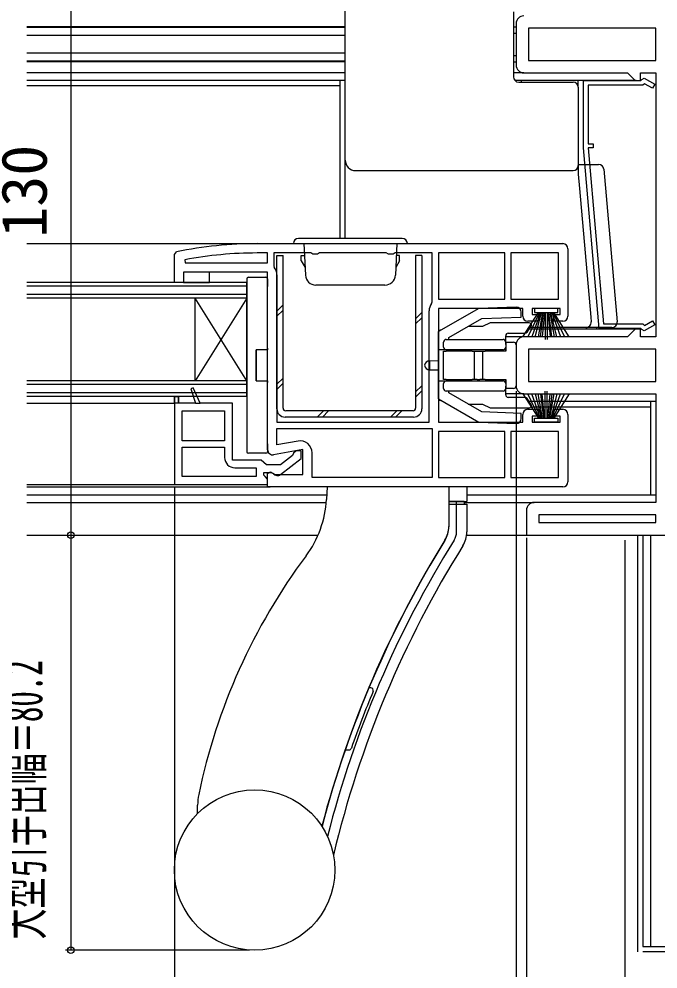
# Model space of a CAD drawing. Units: millimetres, scale not verified. Extents: x -525 to 525, y -783 to 779.
# Drawn here: x 123 to 246.4, y -667.6 to -484.1 of the extents above; entities that cross this region are included whole.
import ezdxf
from ezdxf.enums import TextEntityAlignment as Align

# ---------------------------------------------------------------- set-up
doc = ezdxf.new("R2010")
doc.units = ezdxf.units.MM
doc.header["$LTSCALE"] = 4
for name, color, linetype in [('0-2_YKK_11', 7, 'Continuous'), ('0-4_YKK_12', 2, 'Continuous'), ('0-5_YKK_13', 4, 'Continuous'), ('0-7_YKK_D', 6, 'Continuous'), ('0-9_YSS_K', 3, 'Continuous'), ('0-A_YSS_KE', 3, 'Continuous')]:
    doc.layers.add(name, color=color, linetype=linetype)
doc.styles.add('ＭＳ ゴシック', font='')
doc.styles.get('ＭＳ ゴシック').set_extended_font_data('MS Gothic')

msp = doc.modelspace()

# ---------------------------------------------------------------- linework, layer by layer
at = {"layer": '0-2_YKK_11'}
for p, q in [((219, -485), (219, -493)), ((169, -527.5), (228, -527.5)), ((229, -528.5), (229, -541.5)), ((155.05, -530.605), (155.106, -531.2)), ((172.8, -533.5), (172.8, -562)), ((219, -547), (219, -555)), ((229, -560.5), (229, -573.5))]:
    msp.add_line(p, q, dxfattribs=at)
for points in [[(246, -485.9), (221.4, -485.9), (221.4, -492.1), (246, -492.1)], [(235.054, -543.9), (232, -509), (232, -496), (243.1, -496), (243.3, -495.8), (243.75, -495.54), (245.775, -496.709), (245.325, -497.489), (243.795, -496.605), (243.5, -496.9), (232.9, -496.9), (232.9, -508.2), (233.9, -508.2), (233.9, -509), (232.904, -509), (235.878, -543), (243.5, -543), (243.795, -543.295), (245.325, -542.411), (245.775, -543.191), (243.75, -544.36), (243.3, -544.1), (243.1, -543.9)], [(216.8, -529.3), (204, -529.3), (204, -538.2), (216.8, -538.2)], [(227.2, -529.3), (218, -529.3), (218, -538.2), (227.2, -538.2)], [(246, -547.9), (221.4, -547.9), (221.4, -554.1), (246, -554.1)], [(158, -558.3), (156.617, -555.333), (156.155, -555.52), (157.117, -558.3)], [(153.8, -557), (153.8, -558.3), (153, -558.3), (153, -557)], [(154.5, -559.8), (162.7, -559.8), (162.7, -565.6), (154.5, -565.6)], [(216.8, -563.8), (204, -563.8), (204, -572.7), (216.8, -572.7)], [(218, -572.7), (227.2, -572.7), (227.2, -563.8), (218, -563.8)], [(246, -579.9), (223.4, -579.9), (223.4, -581.4), (246, -581.4)]]:
    msp.add_lwpolyline(points, close=True, dxfattribs=at)
for points in [[(220.5, -494.5), (240.5, -494.5), (242, -496), (243, -496), (243, -494.5), (246, -494.5), (246, -545.5), (243, -545.5), (243, -544), (242, -544), (240.5, -545.5), (220.5, -545.5)], [(171, -567.3), (171, -533), (154.8, -533), (154.8, -535), (153, -535), (153, -529.587), (153.399, -529.097)], [(155.106, -531.2), (171, -531.2), (171, -529.3), (169, -529.3)], [(202.693, -539.077), (202.8, -538.768), (202.8, -529.3), (195.666, -529.3), (195.233, -529.55), (194.367, -529.55), (193.934, -529.3), (181.066, -529.3), (180.633, -529.55), (179.767, -529.55), (179.334, -529.3), (172.2, -529.3), (172.2, -531.768), (172.307, -532.077)], [(221, -579), (221, -583.8), (256, -583.8), (256, -598.8), (260, -598.8), (260, -596.3), (258.5, -596.3), (258.5, -583.8), (260, -583.8), (260, -533.8), (290, -533.8), (290, -531.3), (270, -531.3)], [(172.8, -562), (202.2, -562), (202.2, -540.5)], [(220.3, -541.5), (220.3, -540), (204, -540), (204, -562), (220.3, -562), (220.3, -560.5)], [(228, -542.5), (226.3, -542.5), (226.3, -541.2), (227.5, -541.2), (227.5, -540), (222.1, -540), (222.1, -541.2), (223.3, -541.2), (223.3, -542.5), (221.3, -542.5)], [(173.52, -572.088), (177.5, -568.978), (177.5, -567.5), (176.5, -567.5), (176, -568.001), (175.808, -568.397), (173.5, -570.2), (170.795, -570.2), (170.298, -569.75), (169.8, -569.3), (164.2, -569.3), (164.2, -558.3), (158, -558.3), (156.617, -555.333), (156.155, -555.52), (157.117, -558.3), (153.8, -558.3), (153.8, -557), (153, -557), (153, -574)], [(220.5, -556.5), (246, -556.5), (246, -577.5), (222.5, -577.5)], [(221.3, -559.5), (223.3, -559.5), (223.3, -560.8), (222.1, -560.8), (222.1, -562), (227.5, -562), (227.5, -560.8), (226.3, -560.8), (226.3, -559.5), (228, -559.5)], [(172.8, -563.2), (202.8, -563.2), (202.8, -572.7), (179.6, -572.7), (179.6, -567.889)], [(176.901, -565.624), (172.8, -566.347), (172.8, -563.2)], [(168.8, -572.5), (154.5, -572.5), (154.5, -566.8), (162.7, -566.8), (162.7, -568.8)], [(228, -574.5), (171, -574.5), (171, -571.877), (171.576, -571.558), (172.444, -572.1), (177.8, -572.1), (177.8, -567.293), (172.174, -568.285)], [(153, -574), (171, -574), (171, -573), (170.563, -572.504), (170.3, -572.206), (170.3, -571.7), (171.704, -571.7), (172.104, -571.9)], [(164.7, -570.8), (168.8, -570.8), (168.8, -572.5)]]:
    msp.add_lwpolyline(points, dxfattribs=at)
for centre, radius, start, end in [((220.5, -485), 1.5, 90.00001, 179.99999), ((220.5, -493), 1.5, 180.00001, 269.99999), ((169, -604.5), 77, 90, 101.68989), ((228, -528.5), 1, 0.00001, 89.99999), ((169, -604.5), 75.2, 89.99999, 100.69052), ((170.5, -533.5), 2.3, 0, 38.2132), ((204.5, -540.5), 2.3, 141.7868, 180), ((221.3, -541.5), 1, 180.00001, 269.99999), ((228, -541.5), 1, 270.00001, 359.99999), ((220.5, -547), 1.5, 90.00001, 179.99999), ((220.5, -555), 1.5, 180.00001, 269.99999), ((221.3, -560.5), 1, 90.00001, 179.99999), ((228, -560.5), 1, 0.00001, 89.99999), ((177.3, -567.889), 2.3, 0.00001, 99.99999), ((164.7, -568.8), 2, 180.00001, 269.99999), ((172, -567.3), 1, 180, 279.99998), ((172.904, -571.3), 1, 216.86989, 307.99998), ((228, -573.5), 1, 270.00001, 359.99999), ((222.5, -579), 1.5, 90.00001, 179.99999)]:
    msp.add_arc(centre, radius, start, end, dxfattribs=at)
at = {"layer": '0-4_YKK_12'}
for p, q in [((186, -485.6), (124.5, -485.6)), ((186, -485.75), (124.5, -485.75)), ((218.5, -485.6), (219, -485.6)), ((186, -487.3), (124.5, -487.3)), ((218.5, -486.85), (219, -486.85)), ((186, -490.7), (124.5, -490.7)), ((218.5, -491.15), (219, -491.15)), ((186, -492.25), (124.5, -492.25)), ((186, -492.4), (124.5, -492.4)), ((218.5, -492.4), (219, -492.4)), ((186, -494.5), (124.5, -494.5)), ((220.5, -494.5), (218.5, -494.5)), ((186, -496), (124.5, -496)), ((185, -497), (124.5, -497)), ((185, -526.5), (185, -496)), ((242.207, -496), (218.786, -496)), ((124.5, -527.5), (183, -527.5)), ((167, -535), (124.5, -535)), ((167, -535.7), (124.5, -535.7)), ((167, -557), (167, -535)), ((167, -537.3), (124.5, -537.3)), ((167, -538), (124.5, -538)), ((167, -554), (157, -538)), ((242.207, -544), (221.533, -544)), ((220.5, -545.5), (217, -545.5)), ((167, -554), (124.5, -554)), ((167, -554.7), (124.5, -554.7)), ((167, -556.3), (124.5, -556.3)), ((167, -557), (124.5, -557)), ((220.5, -556.5), (217, -556.5)), ((124.5, -558.3), (153, -558.3)), ((246, -558), (221.532, -558)), ((221.9, -559), (245, -559)), ((245, -576), (245, -558)), ((124.5, -574), (153.5, -574)), ((124.5, -574.5), (171.5, -574.5)), ((124.5, -576), (182.422, -576)), ((209.5, -576), (246, -576)), ((124.5, -577.5), (182.334, -577.5)), ((209, -577.5), (222.5, -577.5)), ((124.5, -583.8), (180.76, -583.8)), ((209.464, -583.8), (221.5, -583.8))]:
    msp.add_line(p, q, dxfattribs=at)
msp.add_lwpolyline([(167, -538), (157, -554), (157, -538)], dxfattribs=at)
at = {"layer": '0-5_YKK_13'}
for p, q in [((186, -510.851), (186, -468.153)), ((218.5, -482.7), (218.5, -495.3)), ((219.5, -496.3), (230, -496.3)), ((220, -496), (220, -496.3)), ((231, -497.3), (231, -496)), ((231, -497.3), (231, -511.128)), ((186, -511.378), (186, -510.851)), ((186, -516.852), (186, -511.378)), ((231, -511.128), (231, -511.851)), ((231, -511.851), (231, -512.378)), ((188, -513.377), (230, -513.377)), ((231, -512.2), (234.919, -512.2)), ((235.915, -513.113), (238.496, -542.613)), ((186, -526.5), (186, -516.852)), ((197, -526.5), (177, -526.5)), ((176, -527.5), (198, -527.5)), ((178, -527.5), (178.32, -533.605)), ((196, -527.5), (195.68, -533.605)), ((172.8, -559.4), (172.8, -529.8)), ((172.8, -529.8), (174, -529.8)), ((174, -559.3), (174, -529.8)), ((177.5, -530.8), (177.5, -529.8)), ((177.5, -529.8), (178.121, -529.8)), ((196.5, -529.8), (195.88, -529.8)), ((196.5, -530.7), (196.5, -529.8)), ((196.5, -530.8), (196.5, -529.8)), ((200.8, -529.8), (200.8, -559.4)), ((177.5, -530.8), (178.24, -532.082)), ((196.5, -530.8), (195.76, -532.082)), ((167.3, -534), (167.327, -534)), ((167.327, -534), (167.409, -534)), ((167.409, -534), (170.7, -534)), ((167, -534.3), (167, -534.331)), ((167, -534.331), (167, -567.669)), ((171, -534.3), (171, -535.8)), ((171, -547.7), (171, -535.8)), ((193.683, -535.5), (180.317, -535.5)), ((172.8, -540.517), (174, -539.317)), ((172.8, -541.517), (174, -540.317)), ((199.6, -542.002), (200.8, -540.802)), ((211.794, -540), (204, -544.5)), ((219, -539.748), (211.794, -540)), ((220, -541.715), (220, -540.748)), ((220.329, -545.5), (223.3, -540.8)), ((223.5, -540.8), (221.242, -545.5)), ((223.7, -540.8), (222.036, -545.5)), ((227.05, -540), (222.55, -540)), ((222.712, -545.5), (223.9, -540.8)), ((224.1, -540.8), (223.268, -545.5)), ((223.706, -545.5), (224.3, -540.8)), ((224.5, -540.8), (224.025, -545.5)), ((224.6, -540.8), (224.6, -546)), ((225, -540.8), (225, -546)), ((225.1, -540.8), (225.576, -545.5)), ((225.895, -545.5), (225.3, -540.8)), ((225.5, -540.8), (226.332, -545.5)), ((226.889, -545.5), (225.7, -540.8)), ((225.9, -540.8), (227.564, -545.5)), ((226.1, -540.8), (228.359, -545.5)), ((229.272, -545.5), (226.3, -540.8)), ((199.6, -543.002), (200.8, -541.802)), ((206, -545.655), (212.363, -541.981)), ((212.363, -541.981), (220, -541.715)), ((214, -542.8), (212.5, -543.5)), ((221.5, -542.8), (214, -542.8)), ((233.417, -541.7), (233.496, -542.613)), ((204.634, -544.134), (204, -544.304)), ((204, -544.304), (204, -544.5)), ((204, -548), (204, -544.5)), ((212.5, -543.5), (209.732, -543.5)), ((217.5, -544.8), (220.733, -544.8)), ((221.149, -544.577), (222, -543.3)), ((232.5, -543.7), (221.734, -543.7)), ((237.5, -543.7), (232.5, -543.7)), ((234.5, -543.7), (234.5, -544)), ((205, -547.5), (205, -546.5)), ((205.5, -546), (212.857, -546)), ((206, -546), (206, -545.655)), ((212.857, -546), (216.5, -546)), ((217, -546.5), (217, -545.3)), ((217, -546.5), (218.509, -546.526)), ((217, -547), (217, -546.5)), ((217, -546.5), (217, -547.5)), ((168.8, -548), (168.8, -554)), ((171, -548), (168.8, -548)), ((168.8, -554), (168.8, -548)), ((171, -547.7), (171, -548)), ((205.5, -548), (204, -548)), ((204, -548.3), (204, -548)), ((204, -553.7), (204, -548.3)), ((212.857, -548), (205.5, -548)), ((210.5, -548.25), (205.5, -548.25)), ((210.5, -548.25), (211, -548.25)), ((211.5, -548.25), (212, -548.25)), ((212, -548.25), (212.5, -548.25)), ((212.5, -548.25), (212.5, -553.75)), ((212.5, -548.25), (213, -548.25)), ((216.5, -548), (212.857, -548)), ((217, -548.25), (213, -548.25)), ((217, -547), (217, -548.25)), ((217, -548.25), (217, -547.5)), ((219, -547.026), (219, -554.974)), ((202.291, -550.111), (202.3, -550.111)), ((202.3, -550.111), (204, -550.096)), ((202.3, -550.111), (202.3, -551.889)), ((202.3, -551.889), (202.291, -551.889)), ((202.3, -551.889), (204, -551.904)), ((172.8, -554.659), (174, -553.459)), ((204, -554), (204, -553.7)), ((204, -557.5), (204, -554)), ((204, -554), (205.5, -554)), ((205.5, -553.75), (205, -553.75)), ((205.5, -553.75), (210.5, -553.75)), ((205.5, -554), (212.857, -554)), ((211, -553.75), (210.5, -553.75)), ((211.5, -553.75), (211, -553.75)), ((211.5, -553.75), (212, -553.75)), ((212.5, -553.75), (212, -553.75)), ((213, -553.75), (212.5, -553.75)), ((212.857, -554), (216.5, -554)), ((213, -553.75), (217, -553.75)), ((217, -553.75), (217, -555)), ((217, -554.5), (217, -553.75)), ((171, -566.2), (171, -554.3)), ((172.8, -555.659), (174, -554.459)), ((199.6, -556.144), (200.8, -554.944)), ((199.6, -557.144), (200.8, -555.944)), ((205, -555.5), (205, -554.5)), ((212.857, -556), (205.5, -556)), ((206, -556.345), (206, -556)), ((216.5, -556), (212.857, -556)), ((217, -554.5), (217, -555.5)), ((217, -556.7), (217, -555.5)), ((224.6, -561.2), (224.6, -556)), ((225, -561.2), (225, -556)), ((204, -557.5), (211.794, -562)), ((204, -557.5), (204, -557.696)), ((204, -557.696), (204.634, -557.866)), ((212.363, -560.019), (206, -556.345)), ((220.733, -557.2), (217.5, -557.2)), ((220.329, -556.5), (223.3, -561.2)), ((222, -558.7), (221.149, -557.423)), ((223.5, -561.2), (221.242, -556.5)), ((223.7, -561.2), (222.036, -556.5)), ((222.712, -556.5), (223.9, -561.2)), ((224.1, -561.2), (223.268, -556.5)), ((223.706, -556.5), (224.3, -561.2)), ((224.5, -561.2), (224.025, -556.5)), ((225.1, -561.2), (225.576, -556.5)), ((225.895, -556.5), (225.3, -561.2)), ((225.5, -561.2), (226.332, -556.5)), ((226.889, -556.5), (225.7, -561.2)), ((225.9, -561.2), (227.564, -556.5)), ((226.1, -561.2), (228.359, -556.5)), ((229.272, -556.5), (226.3, -561.2)), ((209.732, -558.5), (212.5, -558.5)), ((212.5, -558.5), (214, -559.2)), ((214, -559.2), (221.5, -559.2)), ((199.2, -561), (174.4, -561)), ((199.1, -559.8), (174.5, -559.8)), ((180.602, -561), (181.802, -559.8)), ((181.602, -561), (182.802, -559.8)), ((194.744, -561), (195.944, -559.8)), ((195.744, -561), (196.944, -559.8)), ((220, -560.285), (212.363, -560.019)), ((220, -561.252), (220, -560.285)), ((211.794, -562), (219, -562.252)), ((227.05, -562), (222.55, -562)), ((171, -566.2), (171, -567.7)), ((167, -567.669), (167, -567.7)), ((170.7, -568), (167.409, -568)), ((182.5, -574.5), (182.374, -576.913)), ((209.5, -574.5), (182.5, -574.5)), ((206, -574.5), (206, -582.129)), ((209.5, -574.5), (209.5, -577.3)), ((206, -577.3), (209.5, -577.3)), ((206, -577.3), (206, -582.2)), ((209, -577.3), (206, -577.3)), ((206, -577.8), (209.5, -577.8)), ((207.439, -577.3), (207.439, -577.8)), ((207.5, -583.2), (207.5, -577.8)), ((209, -577.3), (209, -577.8)), ((209.5, -577.8), (209.5, -583.2)), ((190.929, -613.3), (190.596, -613.3)), ((186.013, -625.3), (186.716, -625.3)), ((157.5, -637.58), (157.5, -635.965)), ((181.794, -639.05), (181.797, -639.05))]:
    msp.add_line(p, q, dxfattribs=at)
for points in [[(231, -512.378), (231, -514.081), (231.243, -516.852), (233.417, -541.7)], [(200.8, -529.8), (199.6, -529.8), (199.6, -559.3)], [(222.55, -540), (222.55, -540.8), (227.05, -540.8), (227.05, -540)], [(205, -553.75), (205, -548.25), (205.5, -548.25)], [(211, -553.75), (211, -548.25), (211.5, -548.25)], [(168.8, -554), (171, -554), (171, -554.3)], [(218.509, -555.474), (217, -555.5), (217, -555)], [(222.55, -562), (222.55, -561.2), (227.05, -561.2), (227.05, -562)], [(167.409, -568), (167.327, -568), (167.3, -568)]]:
    msp.add_lwpolyline(points, dxfattribs=at)
msp.add_lwpolyline([(154.8, -533), (154.8, -535), (159.8, -535), (159.8, -533)], close=True, dxfattribs=at)
msp.add_circle((168.5, -648.5), 15.5, dxfattribs=at)
for centre, radius, start, end in [((219.5, -495.3), 1, 180, 270), ((230, -497.3), 1, 360, 90), ((188, -511.378), 1.999, 180.01746, 270.01745), ((230, -512.377), 1, 269.98255, 359.98254), ((234.919, -513.2), 1, 5, 90), ((177, -527.5), 1, 90, 180), ((197, -527.5), 1, 0, 90), ((167.3, -534.3), 0.3, 90, 180), ((170.7, -534.3), 0.3, 0, 90), ((180.317, -533.5), 2, 183, 270), ((193.683, -533.5), 2, 270, 357), ((219, -540.748), 1, 0, 90), ((221.5, -543.3), 0.5, 0, 90), ((232.5, -542.7), 1, 270, 5), ((237.5, -542.7), 1, 270, 5), ((217.5, -545.3), 0.5, 90, 180), ((220.733, -544.3), 0.5, 270, 326.30993), ((205.5, -546.5), 0.5, 90, 180), ((216.5, -546.5), 0.5, 0, 90), ((218.5, -547.026), 0.5, 0, 89), ((205.5, -547.5), 0.5, 180, 270), ((206.3, -548.5), 0.5, 30, 90), ((216.5, -547.5), 0.5, 270, 360), ((202.3, -551.111), 1, 90.5, 173.63457), ((202.3, -550.889), 1, 186.36543, 269.5), ((205.5, -554.5), 0.5, 90, 180), ((206.3, -553.5), 0.5, 270, 330), ((216.5, -554.5), 0.5, 0, 90), ((205.5, -555.5), 0.5, 180, 270), ((216.5, -555.5), 0.5, 270, 0), ((218.5, -554.974), 0.5, 271, 0), ((217.5, -556.7), 0.5, 180, 270), ((220.733, -557.7), 0.5, 33.69007, 90), ((174.4, -559.4), 1.6, 180, 270), ((174.5, -559.3), 0.5, 180, 270), ((199.1, -559.3), 0.5, 270, 0), ((199.2, -559.4), 1.6, 270, 0), ((221.5, -558.7), 0.5, 270, 360), ((219, -561.252), 1, 270, 0), ((167.3, -567.7), 0.3, 180, 270), ((170.7, -567.7), 0.3, 270, 0), ((162.401, -575.866), 20, 323.26957, 357), ((201, -582.129), 5, 328.21167, 0), ((201, -582.2), 5, 328.23753, 0), ((204.5, -583.2), 3, 327.95963, 0), ((204.5, -583.2), 5, 327.95963, 0), ((377.8, -691.7), 203, 148.21167, 165.25568), ((377.85, -691.691), 203, 148.23753, 165.27342), ((377.85, -691.691), 201.5, 147.95963, 165.72385), ((377.85, -691.691), 199.5, 147.95963, 166.6563), ((271.8, -657.5), 116.5, 143.26957, 168.33393), ((377.85, -691.691), 202, 157.37824, 160.7115), ((190.929, -613.8), 0.5, 337.37824, 90), ((186.716, -624.8), 0.5, 270, 340.7115), ((167.5, -635.965), 10, 168.33393, 180)]:
    msp.add_arc(centre, radius, start, end, dxfattribs=at)
at = {"layer": '0-7_YKK_D'}
for p, q in [((133, -453.8), (133, -583.8)), ((219, -555.974), (219, -691.8)), ((153, -574.5), (153, -711.8)), ((133, -583.8), (134, -583.8)), ((133, -583.8), (133, -664)), ((221, -584.3), (221, -711.8)), ((221, -584.3), (221, -711.8)), ((240, -584.8), (240, -731.8)), ((240, -584.8), (240, -731.8)), ((240, -584.8), (240, -711.8)), ((167.501, -664), (132, -664))]:
    msp.add_line(p, q, dxfattribs=at)
for centre in [(133, -583.8), (133, -583.8), (133, -664)]:
    msp.add_circle(centre, 0.637, dxfattribs=at)
at = {"layer": '0-9_YSS_K'}
for p, q in [((242.5, -664.298), (242.5, -583.8)), ((245, -663.298), (245, -583.798)), ((450, -664.298), (243.5, -664.298))]:
    msp.add_line(p, q, dxfattribs=at)
at = {"layer": '0-A_YSS_KE'}
for p, q in [((243.5, -583.798), (243.5, -663.298)), ((243.5, -663.298), (256, -663.298))]:
    msp.add_line(p, q, dxfattribs=at)

# ---------------------------------------------------------------- texts
at = {"layer": '0-7_YKK_D', "style": 'ＭＳ ゴシック'}
msp.add_text('130', height=8.798, rotation=90, dxfattribs=at).set_placement((131, -526.349), align=Align.BOTTOM_LEFT)
at = {"layer": '0-7_YKK_D', "style": 'ＭＳ ゴシック', "width": 0.6}
msp.add_text('大型引手出幅＝80.2', height=7.331, rotation=90, dxfattribs=at).set_placement((129.693, -661.928), align=Align.BOTTOM_LEFT)

doc.saveas('drawing.dxf')
